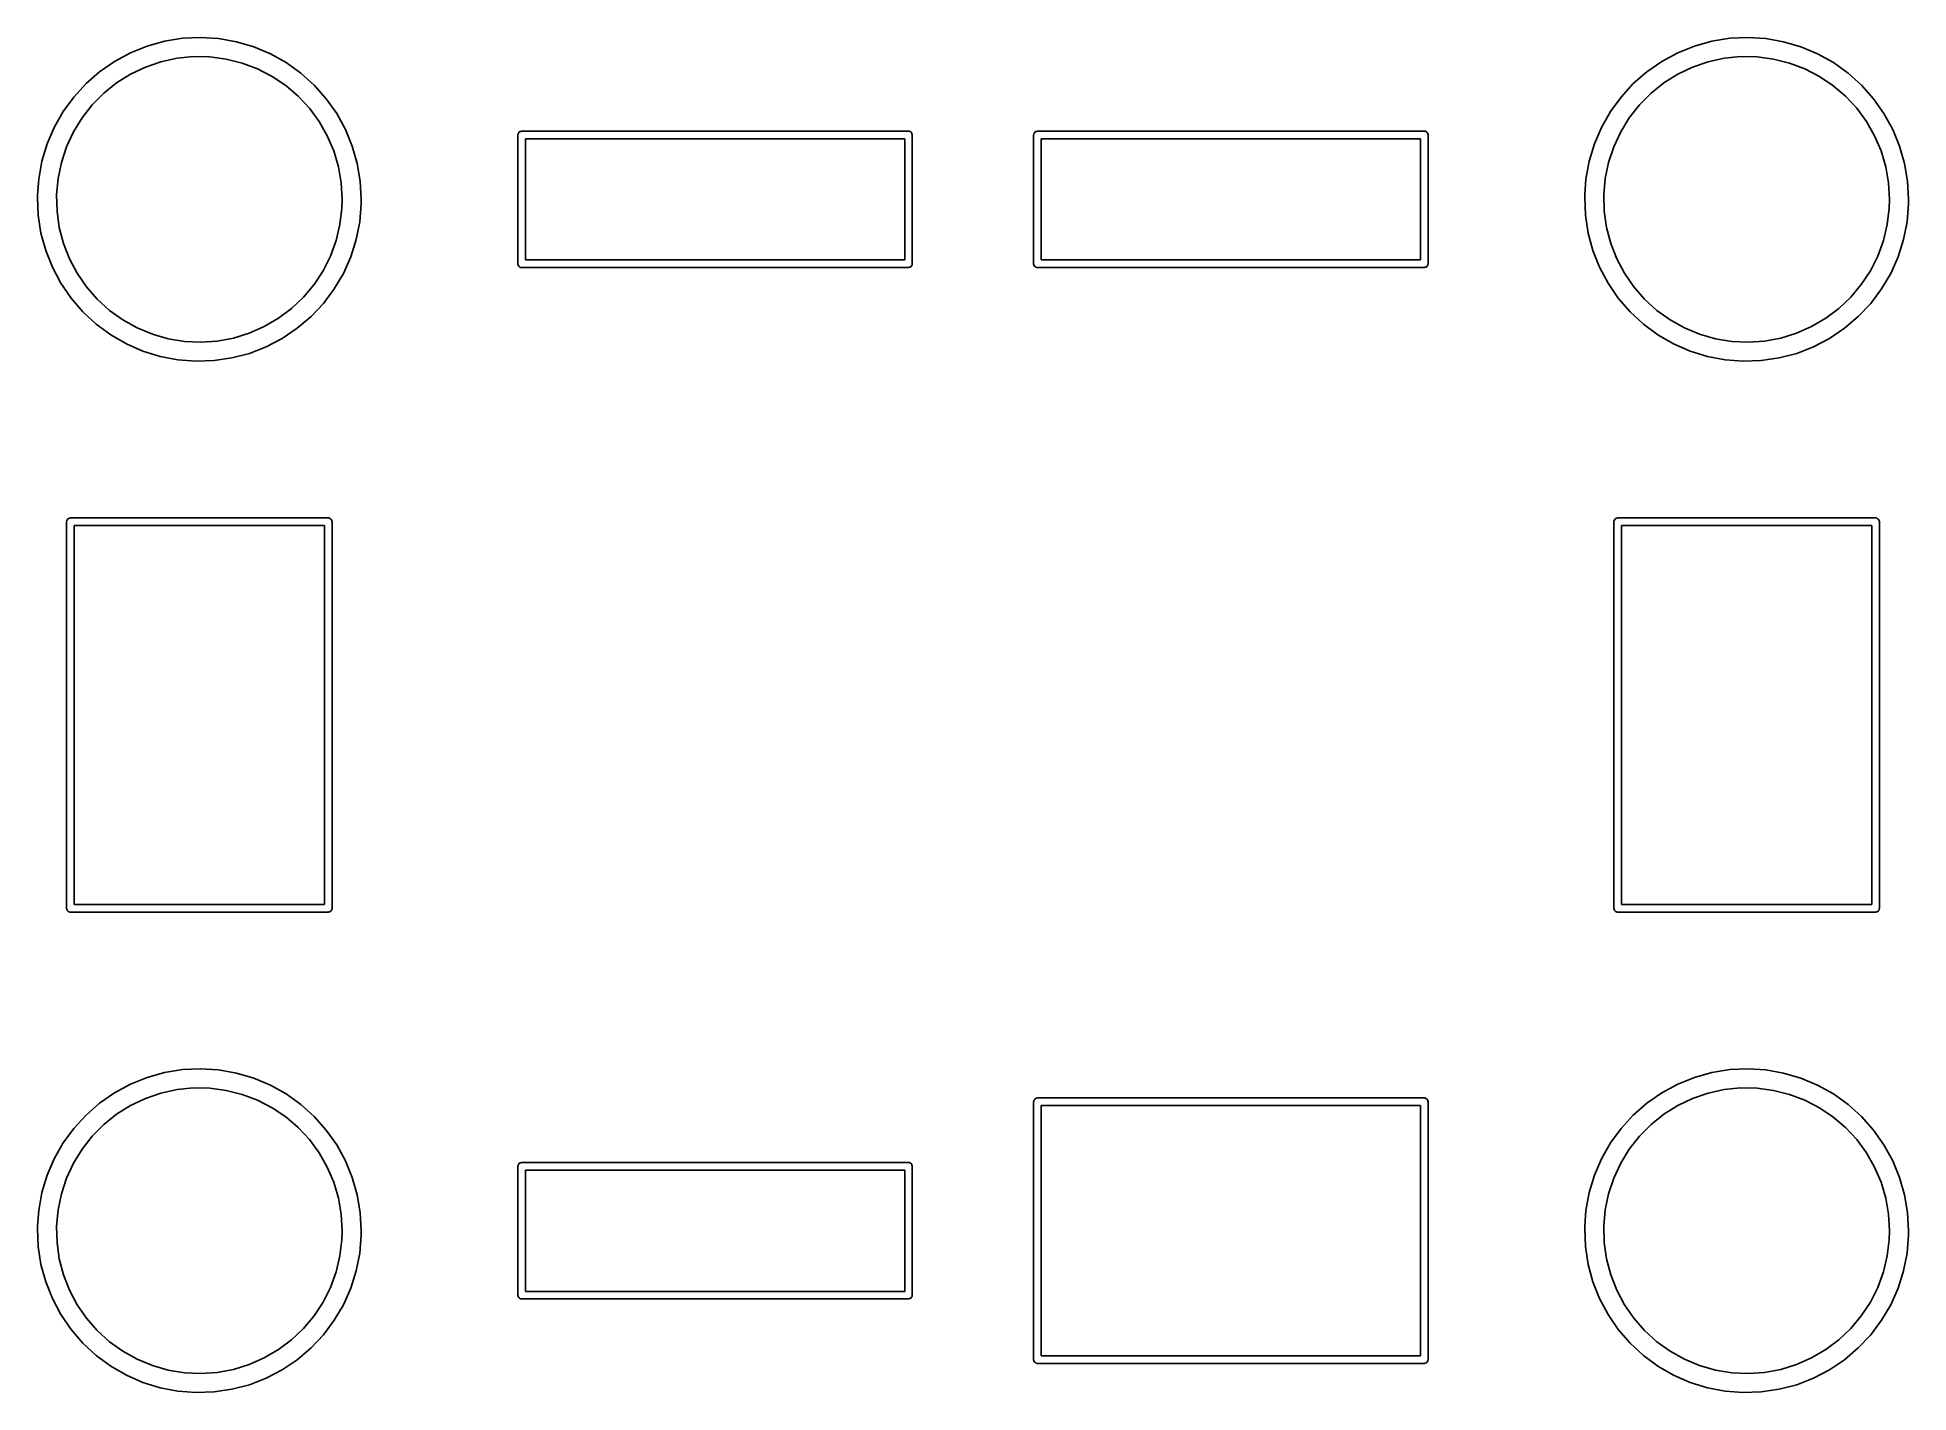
# Model space of a CAD drawing. Extents: x 4.87 to 6.33, y -3.93 to -2.87.
import ezdxf

# ---------------------------------------------------------------- set-up
doc = ezdxf.new("R2010")
doc.units = 0
doc.header["$MEASUREMENT"] = 0
doc.layers.add('BLACK', color=7, linetype='CONTINUOUS')

msp = doc.modelspace()

# ---------------------------------------------------------------- linework, layer by layer
at = {"layer": 'BLACK', "linetype": 'CONTINUOUS'}
for p, q in [((4.93419, -2.89302), (4.94652, -2.88635)), ((4.94652, -2.88635), (4.95952, -2.8811)), ((4.95952, -2.8811), (4.97303, -2.87733)), ((4.97303, -2.87733), (4.98687, -2.87509)), ((4.98687, -2.87509), (5.00088, -2.8744)), ((5.00088, -2.8744), (5.01487, -2.87528)), ((5.01487, -2.87528), (5.02868, -2.87772)), ((5.02868, -2.87772), (5.04213, -2.88168)), ((5.04213, -2.88168), (5.05506, -2.88711)), ((5.05506, -2.88711), (5.0673, -2.89395)), ((6.13419, -2.89302), (6.14652, -2.88635)), ((6.14652, -2.88635), (6.15952, -2.8811)), ((6.15952, -2.8811), (6.17303, -2.87733)), ((6.17303, -2.87733), (6.18687, -2.87509)), ((6.18687, -2.87509), (6.20088, -2.8744)), ((6.20088, -2.8744), (6.21487, -2.87528)), ((6.21487, -2.87528), (6.22868, -2.87772)), ((6.22868, -2.87772), (6.24213, -2.88168)), ((6.24213, -2.88168), (6.25506, -2.88711)), ((6.25506, -2.88711), (6.2673, -2.89395)), ((4.91212, -2.91026), (4.92267, -2.90103)), ((4.92267, -2.90103), (4.93419, -2.89302)), ((4.95814, -2.89743), (4.94663, -2.90292)), ((4.97021, -2.89329), (4.95814, -2.89743)), ((4.98267, -2.89058), (4.97021, -2.89329)), ((4.99536, -2.88931), (4.98267, -2.89058)), ((5.00811, -2.88951), (4.99536, -2.88931)), ((5.02076, -2.89117), (5.00811, -2.88951)), ((5.03313, -2.89428), (5.02076, -2.89117)), ((5.04506, -2.89879), (5.03313, -2.89428)), ((5.0564, -2.90464), (5.04506, -2.89879)), ((5.0673, -2.89395), (5.0787, -2.90212)), ((5.0787, -2.90212), (5.08912, -2.9115)), ((6.11212, -2.91026), (6.12267, -2.90103)), ((6.12267, -2.90103), (6.13419, -2.89302)), ((6.15814, -2.89743), (6.14663, -2.90292)), ((6.17021, -2.89329), (6.15814, -2.89743)), ((6.18267, -2.89058), (6.17021, -2.89329)), ((6.19536, -2.88931), (6.18267, -2.89058)), ((6.20811, -2.88951), (6.19536, -2.88931)), ((6.22076, -2.89117), (6.20811, -2.88951)), ((6.23313, -2.89428), (6.22076, -2.89117)), ((6.24506, -2.89879), (6.23313, -2.89428)), ((6.2564, -2.90464), (6.24506, -2.89879)), ((6.2673, -2.89395), (6.2787, -2.90212)), ((6.2787, -2.90212), (6.28912, -2.9115)), ((4.90267, -2.92062), (4.91212, -2.91026)), ((4.93582, -2.90969), (4.92587, -2.91767)), ((4.94663, -2.90292), (4.93582, -2.90969)), ((5.06698, -2.91175), (5.0564, -2.90464)), ((5.07668, -2.92004), (5.06698, -2.91175)), ((5.08912, -2.9115), (5.09843, -2.92198)), ((6.10267, -2.92062), (6.11212, -2.91026)), ((6.13582, -2.90969), (6.12587, -2.91767)), ((6.14663, -2.90292), (6.13582, -2.90969)), ((6.26698, -2.91175), (6.2564, -2.90464)), ((6.27668, -2.92004), (6.26698, -2.91175)), ((6.28912, -2.9115), (6.29843, -2.92198)), ((4.89442, -2.93196), (4.90267, -2.92062)), ((4.9169, -2.92673), (4.90903, -2.93677)), ((4.92587, -2.91767), (4.9169, -2.92673)), ((5.08536, -2.92938), (5.07668, -2.92004)), ((5.09291, -2.93966), (5.08536, -2.92938)), ((5.09843, -2.92198), (5.10651, -2.93344)), ((6.09442, -2.93196), (6.10267, -2.92062)), ((6.1169, -2.92673), (6.10903, -2.93677)), ((6.12587, -2.91767), (6.1169, -2.92673)), ((6.28536, -2.92938), (6.27668, -2.92004)), ((6.29291, -2.93966), (6.28536, -2.92938)), ((6.29843, -2.92198), (6.30651, -2.93344)), ((4.88197, -2.95704), (4.8875, -2.94415)), ((4.8875, -2.94415), (4.89442, -2.93196)), ((4.90903, -2.93677), (4.90236, -2.94765)), ((5.09923, -2.95074), (5.09291, -2.93966)), ((5.10651, -2.93344), (5.11327, -2.94573)), ((5.11327, -2.94573), (5.11861, -2.95869)), ((6.08197, -2.95704), (6.0875, -2.94415)), ((6.0875, -2.94415), (6.09442, -2.93196)), ((6.10903, -2.93677), (6.10236, -2.94765)), ((6.29923, -2.95074), (6.29291, -2.93966)), ((6.30651, -2.93344), (6.31327, -2.94573)), ((6.31327, -2.94573), (6.31861, -2.95869)), ((4.87792, -2.97047), (4.88197, -2.95704)), ((4.89699, -2.95922), (4.89299, -2.97133)), ((4.90236, -2.94765), (4.89699, -2.95922)), ((5.10424, -2.96247), (5.09923, -2.95074)), ((5.11861, -2.95869), (5.12248, -2.97217)), ((5.24705, -2.95), (5.24711, -2.94962)), ((5.24705, -3.05), (5.24705, -2.95)), ((5.24709, -2.94949), (5.24716, -2.94937)), ((5.24711, -2.94962), (5.24709, -2.94949)), ((5.24716, -2.94937), (5.24723, -2.94899)), ((5.24723, -2.94899), (5.24772, -2.9484)), ((5.24772, -2.9484), (5.2481, -2.94774)), ((5.2481, -2.94774), (5.24835, -2.94765)), ((5.24835, -2.94765), (5.24852, -2.94744)), ((5.24852, -2.94744), (5.24928, -2.94731)), ((5.24928, -2.94731), (5.25, -2.94705)), ((5.25, -2.94705), (5.55, -2.94705)), ((5.25295, -2.95295), (5.25295, -3.04705)), ((5.54705, -2.95295), (5.25295, -2.95295)), ((5.54705, -3.04705), (5.54705, -2.95295)), ((5.55, -2.94705), (5.55038, -2.94711)), ((5.55038, -2.94711), (5.55051, -2.94709)), ((5.55051, -2.94709), (5.55063, -2.94716)), ((5.55063, -2.94716), (5.55101, -2.94723)), ((5.55101, -2.94723), (5.5516, -2.94772)), ((5.5516, -2.94772), (5.55226, -2.9481)), ((5.55226, -2.9481), (5.55235, -2.94835)), ((5.55235, -2.94835), (5.55256, -2.94852)), ((5.55256, -2.94852), (5.55269, -2.94928)), ((5.55269, -2.94928), (5.55295, -2.95)), ((5.55295, -2.95), (5.55295, -3.05)), ((5.64705, -2.95), (5.64711, -2.94962)), ((5.64705, -3.05), (5.64705, -2.95)), ((5.64709, -2.94949), (5.64716, -2.94937)), ((5.64711, -2.94962), (5.64709, -2.94949)), ((5.64716, -2.94937), (5.64723, -2.94899)), ((5.64723, -2.94899), (5.64772, -2.9484)), ((5.64772, -2.9484), (5.6481, -2.94774)), ((5.6481, -2.94774), (5.64835, -2.94765)), ((5.64835, -2.94765), (5.64852, -2.94744)), ((5.64852, -2.94744), (5.64928, -2.94731)), ((5.64928, -2.94731), (5.65, -2.94705)), ((5.65, -2.94705), (5.95, -2.94705)), ((5.65295, -2.95295), (5.65295, -3.04705)), ((5.94705, -2.95295), (5.65295, -2.95295)), ((5.94705, -3.04705), (5.94705, -2.95295)), ((5.95, -2.94705), (5.95038, -2.94711)), ((5.95038, -2.94711), (5.95051, -2.94709)), ((5.95051, -2.94709), (5.95063, -2.94716)), ((5.95063, -2.94716), (5.95101, -2.94723)), ((5.95101, -2.94723), (5.9516, -2.94772)), ((5.9516, -2.94772), (5.95226, -2.9481)), ((5.95226, -2.9481), (5.95235, -2.94835)), ((5.95235, -2.94835), (5.95256, -2.94852)), ((5.95256, -2.94852), (5.95269, -2.94928)), ((5.95269, -2.94928), (5.95295, -2.95)), ((5.95295, -2.95), (5.95295, -3.05)), ((6.07792, -2.97047), (6.08197, -2.95704)), ((6.09699, -2.95922), (6.09299, -2.97133)), ((6.10236, -2.94765), (6.09699, -2.95922)), ((6.30424, -2.96247), (6.29923, -2.95074)), ((6.31861, -2.95869), (6.32248, -2.97217)), ((4.87539, -2.98426), (4.87792, -2.97047)), ((4.89299, -2.97133), (4.8904, -2.98382)), ((5.10786, -2.9747), (5.10424, -2.96247)), ((5.11005, -2.98727), (5.10786, -2.9747)), ((5.12248, -2.97217), (5.12482, -2.986)), ((6.07539, -2.98426), (6.07792, -2.97047)), ((6.09299, -2.97133), (6.0904, -2.98382)), ((6.30786, -2.9747), (6.30424, -2.96247)), ((6.31005, -2.98727), (6.30786, -2.9747)), ((6.32248, -2.97217), (6.32482, -2.986)), ((4.87453, -2.99652), (4.87539, -2.98426)), ((4.8904, -2.98382), (4.88927, -2.99652)), ((5.11079, -3), (5.11005, -2.98727)), ((5.12482, -2.986), (5.1256, -3)), ((6.07453, -2.99652), (6.07539, -2.98426)), ((6.0904, -2.98382), (6.08927, -2.99652)), ((6.31079, -3), (6.31005, -2.98727)), ((6.32482, -2.986), (6.3256, -3)), ((4.87441, -2.99825), (4.87453, -2.99652)), ((4.875, -3.01226), (4.87441, -2.99825)), ((4.88927, -2.99652), (4.8896, -3.00927)), ((5.11057, -3.00696), (5.11079, -3)), ((5.12555, -3.00351), (5.12438, -3.01748)), ((5.1256, -3), (5.12555, -3.00351)), ((6.07441, -2.99825), (6.07453, -2.99652)), ((6.075, -3.01226), (6.07441, -2.99825)), ((6.08927, -2.99652), (6.0896, -3.00927)), ((6.31057, -3.00696), (6.31079, -3)), ((6.32555, -3.00351), (6.32438, -3.01748)), ((6.3256, -3), (6.32555, -3.00351)), ((4.87714, -3.02611), (4.875, -3.01226)), ((4.8896, -3.00927), (4.8914, -3.0219)), ((5.10904, -3.01962), (5.11057, -3.00696)), ((5.12438, -3.01748), (5.12165, -3.03124)), ((6.07714, -3.02611), (6.075, -3.01226)), ((6.0896, -3.00927), (6.0914, -3.0219)), ((6.30904, -3.01962), (6.31057, -3.00696)), ((6.32438, -3.01748), (6.32165, -3.03124)), ((4.88082, -3.03965), (4.87714, -3.02611)), ((4.8914, -3.0219), (4.89463, -3.03424)), ((5.10168, -3.044), (5.10606, -3.03202)), ((5.10606, -3.03202), (5.10904, -3.01962)), ((5.12165, -3.03124), (5.11741, -3.0446)), ((6.08082, -3.03965), (6.07714, -3.02611)), ((6.0914, -3.0219), (6.09463, -3.03424)), ((6.30168, -3.044), (6.30606, -3.03202)), ((6.30606, -3.03202), (6.30904, -3.01962)), ((6.32165, -3.03124), (6.31741, -3.0446)), ((4.88598, -3.05268), (4.88082, -3.03965)), ((4.89463, -3.03424), (4.89927, -3.04612)), ((4.89927, -3.04612), (4.90524, -3.05739)), ((5.09594, -3.05539), (5.10168, -3.044)), ((5.11741, -3.0446), (5.11171, -3.05741)), ((5.25295, -3.04705), (5.54705, -3.04705)), ((5.65295, -3.04705), (5.94705, -3.04705)), ((6.08598, -3.05268), (6.08082, -3.03965)), ((6.09463, -3.03424), (6.09927, -3.04612)), ((6.09927, -3.04612), (6.10524, -3.05739)), ((6.29594, -3.05539), (6.30168, -3.044)), ((6.31741, -3.0446), (6.31171, -3.05741)), ((4.89257, -3.06506), (4.88598, -3.05268)), ((4.90524, -3.05739), (4.91246, -3.0679)), ((5.08894, -3.06605), (5.09594, -3.05539)), ((5.11171, -3.05741), (5.10461, -3.06951)), ((5.24731, -3.05072), (5.24705, -3.05)), ((5.24744, -3.05148), (5.24731, -3.05072)), ((5.24765, -3.05165), (5.24744, -3.05148)), ((5.24774, -3.0519), (5.24765, -3.05165)), ((5.2484, -3.05228), (5.24774, -3.0519)), ((5.24899, -3.05277), (5.2484, -3.05228)), ((5.24937, -3.05284), (5.24899, -3.05277)), ((5.24949, -3.05291), (5.24937, -3.05284)), ((5.24962, -3.05289), (5.24949, -3.05291)), ((5.25, -3.05295), (5.24962, -3.05289)), ((5.55, -3.05295), (5.25, -3.05295)), ((5.55072, -3.05269), (5.55, -3.05295)), ((5.55148, -3.05256), (5.55072, -3.05269)), ((5.55165, -3.05235), (5.55148, -3.05256)), ((5.5519, -3.05226), (5.55165, -3.05235)), ((5.55228, -3.0516), (5.5519, -3.05226)), ((5.55277, -3.05101), (5.55228, -3.0516)), ((5.55284, -3.05063), (5.55277, -3.05101)), ((5.55291, -3.05051), (5.55284, -3.05063)), ((5.55295, -3.05), (5.55289, -3.05038)), ((5.55289, -3.05038), (5.55291, -3.05051)), ((5.64731, -3.05072), (5.64705, -3.05)), ((5.64744, -3.05148), (5.64731, -3.05072)), ((5.64765, -3.05165), (5.64744, -3.05148)), ((5.64774, -3.0519), (5.64765, -3.05165)), ((5.6484, -3.05228), (5.64774, -3.0519)), ((5.64899, -3.05277), (5.6484, -3.05228)), ((5.64937, -3.05284), (5.64899, -3.05277)), ((5.64949, -3.05291), (5.64937, -3.05284)), ((5.64962, -3.05289), (5.64949, -3.05291)), ((5.65, -3.05295), (5.64962, -3.05289)), ((5.95, -3.05295), (5.65, -3.05295)), ((5.95072, -3.05269), (5.95, -3.05295)), ((5.95148, -3.05256), (5.95072, -3.05269)), ((5.95165, -3.05235), (5.95148, -3.05256)), ((5.9519, -3.05226), (5.95165, -3.05235)), ((5.95228, -3.0516), (5.9519, -3.05226)), ((5.95277, -3.05101), (5.95228, -3.0516)), ((5.95284, -3.05063), (5.95277, -3.05101)), ((5.95291, -3.05051), (5.95284, -3.05063)), ((5.95295, -3.05), (5.95289, -3.05038)), ((5.95289, -3.05038), (5.95291, -3.05051)), ((6.09257, -3.06506), (6.08598, -3.05268)), ((6.10524, -3.05739), (6.11246, -3.0679)), ((6.28894, -3.06605), (6.29594, -3.05539)), ((6.31171, -3.05741), (6.30461, -3.06951)), ((4.90049, -3.07663), (4.89257, -3.06506)), ((4.91246, -3.0679), (4.92085, -3.07751)), ((5.07151, -3.08462), (5.08076, -3.07584)), ((5.08076, -3.07584), (5.08894, -3.06605)), ((5.10461, -3.06951), (5.09622, -3.08073)), ((6.10049, -3.07663), (6.09257, -3.06506)), ((6.11246, -3.0679), (6.12085, -3.07751)), ((6.27151, -3.08462), (6.28076, -3.07584)), ((6.28076, -3.07584), (6.28894, -3.06605)), ((6.30461, -3.06951), (6.29622, -3.08073)), ((4.90965, -3.08725), (4.90049, -3.07663)), ((4.91994, -3.09678), (4.90965, -3.08725)), ((4.92085, -3.07751), (4.93028, -3.0861)), ((4.93028, -3.0861), (4.94064, -3.09354)), ((5.06131, -3.09228), (5.07151, -3.08462)), ((5.08662, -3.09096), (5.07594, -3.10004)), ((5.09622, -3.08073), (5.08662, -3.09096)), ((6.10965, -3.08725), (6.10049, -3.07663)), ((6.11994, -3.09678), (6.10965, -3.08725)), ((6.12085, -3.07751), (6.13028, -3.0861)), ((6.13028, -3.0861), (6.14064, -3.09354)), ((6.26131, -3.09228), (6.27151, -3.08462)), ((6.28662, -3.09096), (6.27594, -3.10004)), ((6.29622, -3.08073), (6.28662, -3.09096)), ((4.93123, -3.1051), (4.91994, -3.09678)), ((4.94337, -3.11211), (4.93123, -3.1051)), ((4.94064, -3.09354), (4.95178, -3.09974)), ((4.95178, -3.09974), (4.96357, -3.10463)), ((4.96357, -3.10463), (4.97583, -3.10812)), ((5.02643, -3.10759), (5.03862, -3.10384)), ((5.03862, -3.10384), (5.0503, -3.09871)), ((5.0503, -3.09871), (5.06131, -3.09228)), ((5.07594, -3.10004), (5.06431, -3.10789)), ((6.13123, -3.1051), (6.11994, -3.09678)), ((6.14337, -3.11211), (6.13123, -3.1051)), ((6.14064, -3.09354), (6.15178, -3.09974)), ((6.15178, -3.09974), (6.16357, -3.10463)), ((6.16357, -3.10463), (6.17583, -3.10812)), ((6.22643, -3.10759), (6.23862, -3.10384)), ((6.23862, -3.10384), (6.2503, -3.09871)), ((6.2503, -3.09871), (6.26131, -3.09228)), ((6.27594, -3.10004), (6.26431, -3.10789)), ((4.95622, -3.11772), (4.94337, -3.11211)), ((4.96961, -3.12187), (4.95622, -3.11772)), ((4.97583, -3.10812), (4.98842, -3.11018)), ((4.98842, -3.11018), (5.00116, -3.11078)), ((5.00116, -3.11078), (5.01389, -3.10991)), ((5.01389, -3.10991), (5.02643, -3.10759)), ((5.03881, -3.11945), (5.02526, -3.12303)), ((5.05189, -3.11438), (5.03881, -3.11945)), ((5.06431, -3.10789), (5.05189, -3.11438)), ((6.15622, -3.11772), (6.14337, -3.11211)), ((6.16961, -3.12187), (6.15622, -3.11772)), ((6.17583, -3.10812), (6.18842, -3.11018)), ((6.18842, -3.11018), (6.20116, -3.11078)), ((6.20116, -3.11078), (6.21389, -3.10991)), ((6.21389, -3.10991), (6.22643, -3.10759)), ((6.23881, -3.11945), (6.22526, -3.12303)), ((6.25189, -3.11438), (6.23881, -3.11945)), ((6.26431, -3.10789), (6.25189, -3.11438)), ((4.98339, -3.1245), (4.96961, -3.12187)), ((4.99737, -3.12557), (4.98339, -3.1245)), ((5.01138, -3.12508), (4.99737, -3.12557)), ((5.02526, -3.12303), (5.01138, -3.12508)), ((6.18339, -3.1245), (6.16961, -3.12187)), ((6.19737, -3.12557), (6.18339, -3.1245)), ((6.21138, -3.12508), (6.19737, -3.12557)), ((6.22526, -3.12303), (6.21138, -3.12508)), ((4.89705, -3.25), (4.89711, -3.24962)), ((4.89705, -3.55), (4.89705, -3.25)), ((4.89709, -3.24949), (4.89716, -3.24937)), ((4.89711, -3.24962), (4.89709, -3.24949)), ((4.89716, -3.24937), (4.89723, -3.24899)), ((4.89723, -3.24899), (4.89772, -3.2484)), ((4.89772, -3.2484), (4.8981, -3.24774)), ((4.8981, -3.24774), (4.89835, -3.24765)), ((4.89835, -3.24765), (4.89852, -3.24744)), ((4.89852, -3.24744), (4.89928, -3.24731)), ((4.89928, -3.24731), (4.9, -3.24705)), ((4.9, -3.24705), (5.1, -3.24705)), ((5.1, -3.24705), (5.10038, -3.24711)), ((5.10038, -3.24711), (5.10051, -3.24709)), ((5.10051, -3.24709), (5.10063, -3.24716)), ((5.10063, -3.24716), (5.10101, -3.24723)), ((5.10101, -3.24723), (5.1016, -3.24772)), ((5.1016, -3.24772), (5.10226, -3.2481)), ((5.10226, -3.2481), (5.10235, -3.24835)), ((5.10235, -3.24835), (5.10256, -3.24852)), ((5.10256, -3.24852), (5.10269, -3.24928)), ((5.10269, -3.24928), (5.10295, -3.25)), ((5.10295, -3.25), (5.10295, -3.55)), ((6.09705, -3.25), (6.09711, -3.24962)), ((6.09705, -3.55), (6.09705, -3.25)), ((6.09709, -3.24949), (6.09716, -3.24937)), ((6.09711, -3.24962), (6.09709, -3.24949)), ((6.09716, -3.24937), (6.09723, -3.24899)), ((6.09723, -3.24899), (6.09772, -3.2484)), ((6.09772, -3.2484), (6.0981, -3.24774)), ((6.0981, -3.24774), (6.09835, -3.24765)), ((6.09835, -3.24765), (6.09852, -3.24744)), ((6.09852, -3.24744), (6.09928, -3.24731)), ((6.09928, -3.24731), (6.1, -3.24705)), ((6.1, -3.24705), (6.3, -3.24705)), ((6.3, -3.24705), (6.30038, -3.24711)), ((6.30038, -3.24711), (6.30051, -3.24709)), ((6.30051, -3.24709), (6.30063, -3.24716)), ((6.30063, -3.24716), (6.30101, -3.24723)), ((6.30101, -3.24723), (6.3016, -3.24772)), ((6.3016, -3.24772), (6.30226, -3.2481)), ((6.30226, -3.2481), (6.30235, -3.24835)), ((6.30235, -3.24835), (6.30256, -3.24852)), ((6.30256, -3.24852), (6.30269, -3.24928)), ((6.30269, -3.24928), (6.30295, -3.25)), ((6.30295, -3.25), (6.30295, -3.55)), ((4.90295, -3.25295), (4.90295, -3.54705)), ((5.09705, -3.25295), (4.90295, -3.25295)), ((5.09705, -3.54705), (5.09705, -3.25295)), ((6.10295, -3.25295), (6.10295, -3.54705)), ((6.29705, -3.25295), (6.10295, -3.25295)), ((6.29705, -3.54705), (6.29705, -3.25295)), ((4.89731, -3.55072), (4.89705, -3.55)), ((4.89744, -3.55148), (4.89731, -3.55072)), ((4.89765, -3.55165), (4.89744, -3.55148)), ((4.89774, -3.5519), (4.89765, -3.55165)), ((4.8984, -3.55228), (4.89774, -3.5519)), ((4.89899, -3.55277), (4.8984, -3.55228)), ((4.89937, -3.55284), (4.89899, -3.55277)), ((4.89949, -3.55291), (4.89937, -3.55284)), ((4.89962, -3.55289), (4.89949, -3.55291)), ((4.9, -3.55295), (4.89962, -3.55289)), ((5.1, -3.55295), (4.9, -3.55295)), ((4.90295, -3.54705), (5.09705, -3.54705)), ((5.10072, -3.55269), (5.1, -3.55295)), ((5.10148, -3.55256), (5.10072, -3.55269)), ((5.10165, -3.55235), (5.10148, -3.55256)), ((5.1019, -3.55226), (5.10165, -3.55235)), ((5.10228, -3.5516), (5.1019, -3.55226)), ((5.10277, -3.55101), (5.10228, -3.5516)), ((5.10284, -3.55063), (5.10277, -3.55101)), ((5.10291, -3.55051), (5.10284, -3.55063)), ((5.10295, -3.55), (5.10289, -3.55038)), ((5.10289, -3.55038), (5.10291, -3.55051)), ((6.09731, -3.55072), (6.09705, -3.55)), ((6.09744, -3.55148), (6.09731, -3.55072)), ((6.09765, -3.55165), (6.09744, -3.55148)), ((6.09774, -3.5519), (6.09765, -3.55165)), ((6.0984, -3.55228), (6.09774, -3.5519)), ((6.09899, -3.55277), (6.0984, -3.55228)), ((6.09937, -3.55284), (6.09899, -3.55277)), ((6.09949, -3.55291), (6.09937, -3.55284)), ((6.09962, -3.55289), (6.09949, -3.55291)), ((6.1, -3.55295), (6.09962, -3.55289)), ((6.3, -3.55295), (6.1, -3.55295)), ((6.10295, -3.54705), (6.29705, -3.54705)), ((6.30072, -3.55269), (6.3, -3.55295)), ((6.30148, -3.55256), (6.30072, -3.55269)), ((6.30165, -3.55235), (6.30148, -3.55256)), ((6.3019, -3.55226), (6.30165, -3.55235)), ((6.30228, -3.5516), (6.3019, -3.55226)), ((6.30277, -3.55101), (6.30228, -3.5516)), ((6.30284, -3.55063), (6.30277, -3.55101)), ((6.30291, -3.55051), (6.30284, -3.55063)), ((6.30295, -3.55), (6.30289, -3.55038)), ((6.30289, -3.55038), (6.30291, -3.55051)), ((4.94652, -3.68635), (4.95952, -3.6811)), ((4.95952, -3.6811), (4.97303, -3.67733)), ((4.97303, -3.67733), (4.98687, -3.67509)), ((4.98687, -3.67509), (5.00088, -3.6744)), ((5.00088, -3.6744), (5.01487, -3.67528)), ((5.01487, -3.67528), (5.02868, -3.67772)), ((5.02868, -3.67772), (5.04213, -3.68168)), ((5.04213, -3.68168), (5.05506, -3.68711)), ((6.14652, -3.68635), (6.15952, -3.6811)), ((6.15952, -3.6811), (6.17303, -3.67733)), ((6.17303, -3.67733), (6.18687, -3.67509)), ((6.18687, -3.67509), (6.20088, -3.6744)), ((6.20088, -3.6744), (6.21487, -3.67528)), ((6.21487, -3.67528), (6.22868, -3.67772)), ((6.22868, -3.67772), (6.24213, -3.68168)), ((6.24213, -3.68168), (6.25506, -3.68711)), ((4.92267, -3.70103), (4.93419, -3.69302)), ((4.93419, -3.69302), (4.94652, -3.68635)), ((4.95814, -3.69743), (4.94663, -3.70292)), ((4.97021, -3.69329), (4.95814, -3.69743)), ((4.98267, -3.69058), (4.97021, -3.69329)), ((4.99536, -3.68931), (4.98267, -3.69058)), ((5.00811, -3.68951), (4.99536, -3.68931)), ((5.02076, -3.69117), (5.00811, -3.68951)), ((5.03313, -3.69428), (5.02076, -3.69117)), ((5.04506, -3.69879), (5.03313, -3.69428)), ((5.0564, -3.70464), (5.04506, -3.69879)), ((5.05506, -3.68711), (5.0673, -3.69395)), ((5.0673, -3.69395), (5.0787, -3.70212)), ((5.64705, -3.7), (5.64711, -3.69962)), ((5.64705, -3.9), (5.64705, -3.7)), ((5.64709, -3.69949), (5.64716, -3.69937)), ((5.64711, -3.69962), (5.64709, -3.69949)), ((5.64716, -3.69937), (5.64723, -3.69899)), ((5.64723, -3.69899), (5.64772, -3.6984)), ((5.64772, -3.6984), (5.6481, -3.69774)), ((5.6481, -3.69774), (5.64835, -3.69765)), ((5.64835, -3.69765), (5.64852, -3.69744)), ((5.64852, -3.69744), (5.64928, -3.69731)), ((5.64928, -3.69731), (5.65, -3.69705)), ((5.65, -3.69705), (5.95, -3.69705)), ((5.95, -3.69705), (5.95038, -3.69711)), ((5.95038, -3.69711), (5.95051, -3.69709)), ((5.95051, -3.69709), (5.95063, -3.69716)), ((5.95063, -3.69716), (5.95101, -3.69723)), ((5.95101, -3.69723), (5.9516, -3.69772)), ((5.9516, -3.69772), (5.95226, -3.6981)), ((5.95226, -3.6981), (5.95235, -3.69835)), ((5.95235, -3.69835), (5.95256, -3.69852)), ((5.95256, -3.69852), (5.95269, -3.69928)), ((5.95269, -3.69928), (5.95295, -3.7)), ((5.95295, -3.7), (5.95295, -3.9)), ((6.12267, -3.70103), (6.13419, -3.69302)), ((6.13419, -3.69302), (6.14652, -3.68635)), ((6.15814, -3.69743), (6.14663, -3.70292)), ((6.17021, -3.69329), (6.15814, -3.69743)), ((6.18267, -3.69058), (6.17021, -3.69329)), ((6.19536, -3.68931), (6.18267, -3.69058)), ((6.20811, -3.68951), (6.19536, -3.68931)), ((6.22076, -3.69117), (6.20811, -3.68951)), ((6.23313, -3.69428), (6.22076, -3.69117)), ((6.24506, -3.69879), (6.23313, -3.69428)), ((6.2564, -3.70464), (6.24506, -3.69879)), ((6.25506, -3.68711), (6.2673, -3.69395)), ((6.2673, -3.69395), (6.2787, -3.70212)), ((4.90267, -3.72062), (4.91212, -3.71026)), ((4.91212, -3.71026), (4.92267, -3.70103)), ((4.93582, -3.70969), (4.92587, -3.71767)), ((4.94663, -3.70292), (4.93582, -3.70969)), ((5.06698, -3.71175), (5.0564, -3.70464)), ((5.07668, -3.72004), (5.06698, -3.71175)), ((5.0787, -3.70212), (5.08912, -3.7115)), ((5.08912, -3.7115), (5.09843, -3.72198)), ((5.65295, -3.70295), (5.65295, -3.89705)), ((5.94705, -3.70295), (5.65295, -3.70295)), ((5.94705, -3.89705), (5.94705, -3.70295)), ((6.10267, -3.72062), (6.11212, -3.71026)), ((6.11212, -3.71026), (6.12267, -3.70103)), ((6.13582, -3.70969), (6.12587, -3.71767)), ((6.14663, -3.70292), (6.13582, -3.70969)), ((6.26698, -3.71175), (6.2564, -3.70464)), ((6.27668, -3.72004), (6.26698, -3.71175)), ((6.2787, -3.70212), (6.28912, -3.7115)), ((6.28912, -3.7115), (6.29843, -3.72198)), ((4.89442, -3.73196), (4.90267, -3.72062)), ((4.9169, -3.72673), (4.90903, -3.73677)), ((4.92587, -3.71767), (4.9169, -3.72673)), ((5.08536, -3.72938), (5.07668, -3.72004)), ((5.09291, -3.73966), (5.08536, -3.72938)), ((5.09843, -3.72198), (5.10651, -3.73344)), ((6.09442, -3.73196), (6.10267, -3.72062)), ((6.1169, -3.72673), (6.10903, -3.73677)), ((6.12587, -3.71767), (6.1169, -3.72673)), ((6.28536, -3.72938), (6.27668, -3.72004)), ((6.29291, -3.73966), (6.28536, -3.72938)), ((6.29843, -3.72198), (6.30651, -3.73344)), ((4.8875, -3.74415), (4.89442, -3.73196)), ((4.90903, -3.73677), (4.90236, -3.74765)), ((5.09923, -3.75074), (5.09291, -3.73966)), ((5.10651, -3.73344), (5.11327, -3.74573)), ((6.0875, -3.74415), (6.09442, -3.73196)), ((6.10903, -3.73677), (6.10236, -3.74765)), ((6.29923, -3.75074), (6.29291, -3.73966)), ((6.30651, -3.73344), (6.31327, -3.74573)), ((4.87792, -3.77047), (4.88197, -3.75704)), ((4.88197, -3.75704), (4.8875, -3.74415)), ((4.90236, -3.74765), (4.89699, -3.75922)), ((5.10424, -3.76247), (5.09923, -3.75074)), ((5.11327, -3.74573), (5.11861, -3.75869)), ((5.24705, -3.75), (5.24711, -3.74962)), ((5.24705, -3.85), (5.24705, -3.75)), ((5.24709, -3.74949), (5.24716, -3.74937)), ((5.24711, -3.74962), (5.24709, -3.74949)), ((5.24716, -3.74937), (5.24723, -3.74899)), ((5.24723, -3.74899), (5.24772, -3.7484)), ((5.24772, -3.7484), (5.2481, -3.74774)), ((5.2481, -3.74774), (5.24835, -3.74765)), ((5.24835, -3.74765), (5.24852, -3.74744)), ((5.24852, -3.74744), (5.24928, -3.74731)), ((5.24928, -3.74731), (5.25, -3.74705)), ((5.25, -3.74705), (5.55, -3.74705)), ((5.25295, -3.75295), (5.25295, -3.84705)), ((5.54705, -3.75295), (5.25295, -3.75295)), ((5.54705, -3.84705), (5.54705, -3.75295)), ((5.55, -3.74705), (5.55038, -3.74711)), ((5.55038, -3.74711), (5.55051, -3.74709)), ((5.55051, -3.74709), (5.55063, -3.74716)), ((5.55063, -3.74716), (5.55101, -3.74723)), ((5.55101, -3.74723), (5.5516, -3.74772)), ((5.5516, -3.74772), (5.55226, -3.7481)), ((5.55226, -3.7481), (5.55235, -3.74835)), ((5.55235, -3.74835), (5.55256, -3.74852)), ((5.55256, -3.74852), (5.55269, -3.74928)), ((5.55269, -3.74928), (5.55295, -3.75)), ((5.55295, -3.75), (5.55295, -3.85)), ((6.07792, -3.77047), (6.08197, -3.75704)), ((6.08197, -3.75704), (6.0875, -3.74415)), ((6.10236, -3.74765), (6.09699, -3.75922)), ((6.30424, -3.76247), (6.29923, -3.75074)), ((6.31327, -3.74573), (6.31861, -3.75869)), ((4.87539, -3.78426), (4.87792, -3.77047)), ((4.89299, -3.77133), (4.8904, -3.78382)), ((4.89699, -3.75922), (4.89299, -3.77133)), ((5.10786, -3.7747), (5.10424, -3.76247)), ((5.11861, -3.75869), (5.12248, -3.77217)), ((5.12248, -3.77217), (5.12482, -3.786)), ((6.07539, -3.78426), (6.07792, -3.77047)), ((6.09299, -3.77133), (6.0904, -3.78382)), ((6.09699, -3.75922), (6.09299, -3.77133)), ((6.30786, -3.7747), (6.30424, -3.76247)), ((6.31861, -3.75869), (6.32248, -3.77217)), ((6.32248, -3.77217), (6.32482, -3.786)), ((4.87453, -3.79652), (4.87539, -3.78426)), ((4.8904, -3.78382), (4.88927, -3.79652)), ((5.11005, -3.78727), (5.10786, -3.7747)), ((5.11079, -3.8), (5.11005, -3.78727)), ((5.12482, -3.786), (5.1256, -3.8)), ((6.07453, -3.79652), (6.07539, -3.78426)), ((6.0904, -3.78382), (6.08927, -3.79652)), ((6.31005, -3.78727), (6.30786, -3.7747)), ((6.31079, -3.8), (6.31005, -3.78727)), ((6.32482, -3.786), (6.3256, -3.8)), ((4.87441, -3.79825), (4.87453, -3.79652)), ((4.875, -3.81226), (4.87441, -3.79825)), ((4.88927, -3.79652), (4.8896, -3.80927)), ((5.11057, -3.80696), (5.11079, -3.8)), ((5.1256, -3.8), (5.12555, -3.80351)), ((6.07441, -3.79825), (6.07453, -3.79652)), ((6.075, -3.81226), (6.07441, -3.79825)), ((6.08927, -3.79652), (6.0896, -3.80927)), ((6.31057, -3.80696), (6.31079, -3.8)), ((6.3256, -3.8), (6.32555, -3.80351)), ((4.87714, -3.82611), (4.875, -3.81226)), ((4.8896, -3.80927), (4.8914, -3.8219)), ((5.10904, -3.81962), (5.11057, -3.80696)), ((5.12555, -3.80351), (5.12438, -3.81748)), ((6.07714, -3.82611), (6.075, -3.81226)), ((6.0896, -3.80927), (6.0914, -3.8219)), ((6.30904, -3.81962), (6.31057, -3.80696)), ((6.32555, -3.80351), (6.32438, -3.81748)), ((4.88082, -3.83965), (4.87714, -3.82611)), ((4.8914, -3.8219), (4.89463, -3.83424)), ((5.10606, -3.83202), (5.10904, -3.81962)), ((5.12438, -3.81748), (5.12165, -3.83124)), ((6.08082, -3.83965), (6.07714, -3.82611)), ((6.0914, -3.8219), (6.09463, -3.83424)), ((6.30606, -3.83202), (6.30904, -3.81962)), ((6.32438, -3.81748), (6.32165, -3.83124)), ((4.88598, -3.85268), (4.88082, -3.83965)), ((4.89463, -3.83424), (4.89927, -3.84612)), ((5.09594, -3.85539), (5.10168, -3.844)), ((5.10168, -3.844), (5.10606, -3.83202)), ((5.11741, -3.8446), (5.11171, -3.85741)), ((5.12165, -3.83124), (5.11741, -3.8446)), ((6.08598, -3.85268), (6.08082, -3.83965)), ((6.09463, -3.83424), (6.09927, -3.84612)), ((6.29594, -3.85539), (6.30168, -3.844)), ((6.30168, -3.844), (6.30606, -3.83202)), ((6.31741, -3.8446), (6.31171, -3.85741)), ((6.32165, -3.83124), (6.31741, -3.8446)), ((4.89257, -3.86506), (4.88598, -3.85268)), ((4.89927, -3.84612), (4.90524, -3.85739)), ((4.90524, -3.85739), (4.91246, -3.8679)), ((5.08894, -3.86605), (5.09594, -3.85539)), ((5.11171, -3.85741), (5.10461, -3.86951)), ((5.24731, -3.85072), (5.24705, -3.85)), ((5.24744, -3.85148), (5.24731, -3.85072)), ((5.24765, -3.85165), (5.24744, -3.85148)), ((5.24774, -3.8519), (5.24765, -3.85165)), ((5.2484, -3.85228), (5.24774, -3.8519)), ((5.24899, -3.85277), (5.2484, -3.85228)), ((5.24937, -3.85284), (5.24899, -3.85277)), ((5.24949, -3.85291), (5.24937, -3.85284)), ((5.24962, -3.85289), (5.24949, -3.85291)), ((5.25, -3.85295), (5.24962, -3.85289)), ((5.55, -3.85295), (5.25, -3.85295)), ((5.25295, -3.84705), (5.54705, -3.84705)), ((5.55072, -3.85269), (5.55, -3.85295)), ((5.55148, -3.85256), (5.55072, -3.85269)), ((5.55165, -3.85235), (5.55148, -3.85256)), ((5.5519, -3.85226), (5.55165, -3.85235)), ((5.55228, -3.8516), (5.5519, -3.85226)), ((5.55277, -3.85101), (5.55228, -3.8516)), ((5.55284, -3.85063), (5.55277, -3.85101)), ((5.55291, -3.85051), (5.55284, -3.85063)), ((5.55295, -3.85), (5.55289, -3.85038)), ((5.55289, -3.85038), (5.55291, -3.85051)), ((6.09257, -3.86506), (6.08598, -3.85268)), ((6.09927, -3.84612), (6.10524, -3.85739)), ((6.10524, -3.85739), (6.11246, -3.8679)), ((6.28894, -3.86605), (6.29594, -3.85539)), ((6.31171, -3.85741), (6.30461, -3.86951)), ((4.90049, -3.87663), (4.89257, -3.86506)), ((4.91246, -3.8679), (4.92085, -3.87751)), ((5.08076, -3.87584), (5.08894, -3.86605)), ((5.10461, -3.86951), (5.09622, -3.88073)), ((6.10049, -3.87663), (6.09257, -3.86506)), ((6.11246, -3.8679), (6.12085, -3.87751)), ((6.28076, -3.87584), (6.28894, -3.86605)), ((6.30461, -3.86951), (6.29622, -3.88073)), ((4.90965, -3.88725), (4.90049, -3.87663)), ((4.91994, -3.89678), (4.90965, -3.88725)), ((4.92085, -3.87751), (4.93028, -3.8861)), ((4.93028, -3.8861), (4.94064, -3.89354)), ((5.06131, -3.89228), (5.07151, -3.88462)), ((5.07151, -3.88462), (5.08076, -3.87584)), ((5.09622, -3.88073), (5.08662, -3.89096)), ((6.10965, -3.88725), (6.10049, -3.87663)), ((6.11994, -3.89678), (6.10965, -3.88725)), ((6.12085, -3.87751), (6.13028, -3.8861)), ((6.13028, -3.8861), (6.14064, -3.89354)), ((6.26131, -3.89228), (6.27151, -3.88462)), ((6.27151, -3.88462), (6.28076, -3.87584)), ((6.29622, -3.88073), (6.28662, -3.89096)), ((4.93123, -3.9051), (4.91994, -3.89678)), ((4.94064, -3.89354), (4.95178, -3.89974)), ((4.95178, -3.89974), (4.96357, -3.90463)), ((5.03862, -3.90384), (5.0503, -3.89871)), ((5.0503, -3.89871), (5.06131, -3.89228)), ((5.07594, -3.90004), (5.06431, -3.90789)), ((5.08662, -3.89096), (5.07594, -3.90004)), ((5.64731, -3.90072), (5.64705, -3.9)), ((5.64744, -3.90148), (5.64731, -3.90072)), ((5.64765, -3.90165), (5.64744, -3.90148)), ((5.64774, -3.9019), (5.64765, -3.90165)), ((5.6484, -3.90228), (5.64774, -3.9019)), ((5.64899, -3.90277), (5.6484, -3.90228)), ((5.64937, -3.90284), (5.64899, -3.90277)), ((5.64949, -3.90291), (5.64937, -3.90284)), ((5.64962, -3.90289), (5.64949, -3.90291)), ((5.65, -3.90295), (5.64962, -3.90289)), ((5.95, -3.90295), (5.65, -3.90295)), ((5.65295, -3.89705), (5.94705, -3.89705)), ((5.95072, -3.90269), (5.95, -3.90295)), ((5.95148, -3.90256), (5.95072, -3.90269)), ((5.95165, -3.90235), (5.95148, -3.90256)), ((5.9519, -3.90226), (5.95165, -3.90235)), ((5.95228, -3.9016), (5.9519, -3.90226)), ((5.95277, -3.90101), (5.95228, -3.9016)), ((5.95284, -3.90063), (5.95277, -3.90101)), ((5.95291, -3.90051), (5.95284, -3.90063)), ((5.95295, -3.9), (5.95289, -3.90038)), ((5.95289, -3.90038), (5.95291, -3.90051)), ((6.13123, -3.9051), (6.11994, -3.89678)), ((6.14064, -3.89354), (6.15178, -3.89974)), ((6.15178, -3.89974), (6.16357, -3.90463)), ((6.23862, -3.90384), (6.2503, -3.89871)), ((6.2503, -3.89871), (6.26131, -3.89228)), ((6.27594, -3.90004), (6.26431, -3.90789)), ((6.28662, -3.89096), (6.27594, -3.90004)), ((4.94337, -3.91211), (4.93123, -3.9051)), ((4.95622, -3.91772), (4.94337, -3.91211)), ((4.96961, -3.92187), (4.95622, -3.91772)), ((4.96357, -3.90463), (4.97583, -3.90812)), ((4.97583, -3.90812), (4.98842, -3.91018)), ((4.98842, -3.91018), (5.00116, -3.91078)), ((5.00116, -3.91078), (5.01389, -3.90991)), ((5.01389, -3.90991), (5.02643, -3.90759)), ((5.02643, -3.90759), (5.03862, -3.90384)), ((5.05189, -3.91438), (5.03881, -3.91945)), ((5.06431, -3.90789), (5.05189, -3.91438)), ((6.14337, -3.91211), (6.13123, -3.9051)), ((6.15622, -3.91772), (6.14337, -3.91211)), ((6.16961, -3.92187), (6.15622, -3.91772)), ((6.16357, -3.90463), (6.17583, -3.90812)), ((6.17583, -3.90812), (6.18842, -3.91018)), ((6.18842, -3.91018), (6.20116, -3.91078)), ((6.20116, -3.91078), (6.21389, -3.90991)), ((6.21389, -3.90991), (6.22643, -3.90759)), ((6.22643, -3.90759), (6.23862, -3.90384)), ((6.25189, -3.91438), (6.23881, -3.91945)), ((6.26431, -3.90789), (6.25189, -3.91438)), ((4.98339, -3.9245), (4.96961, -3.92187)), ((4.99737, -3.92557), (4.98339, -3.9245)), ((5.01138, -3.92508), (4.99737, -3.92557)), ((5.02526, -3.92303), (5.01138, -3.92508)), ((5.03881, -3.91945), (5.02526, -3.92303)), ((6.18339, -3.9245), (6.16961, -3.92187)), ((6.19737, -3.92557), (6.18339, -3.9245)), ((6.21138, -3.92508), (6.19737, -3.92557)), ((6.22526, -3.92303), (6.21138, -3.92508)), ((6.23881, -3.91945), (6.22526, -3.92303))]:
    msp.add_line(p, q, dxfattribs=at)

doc.saveas('drawing.dxf')
